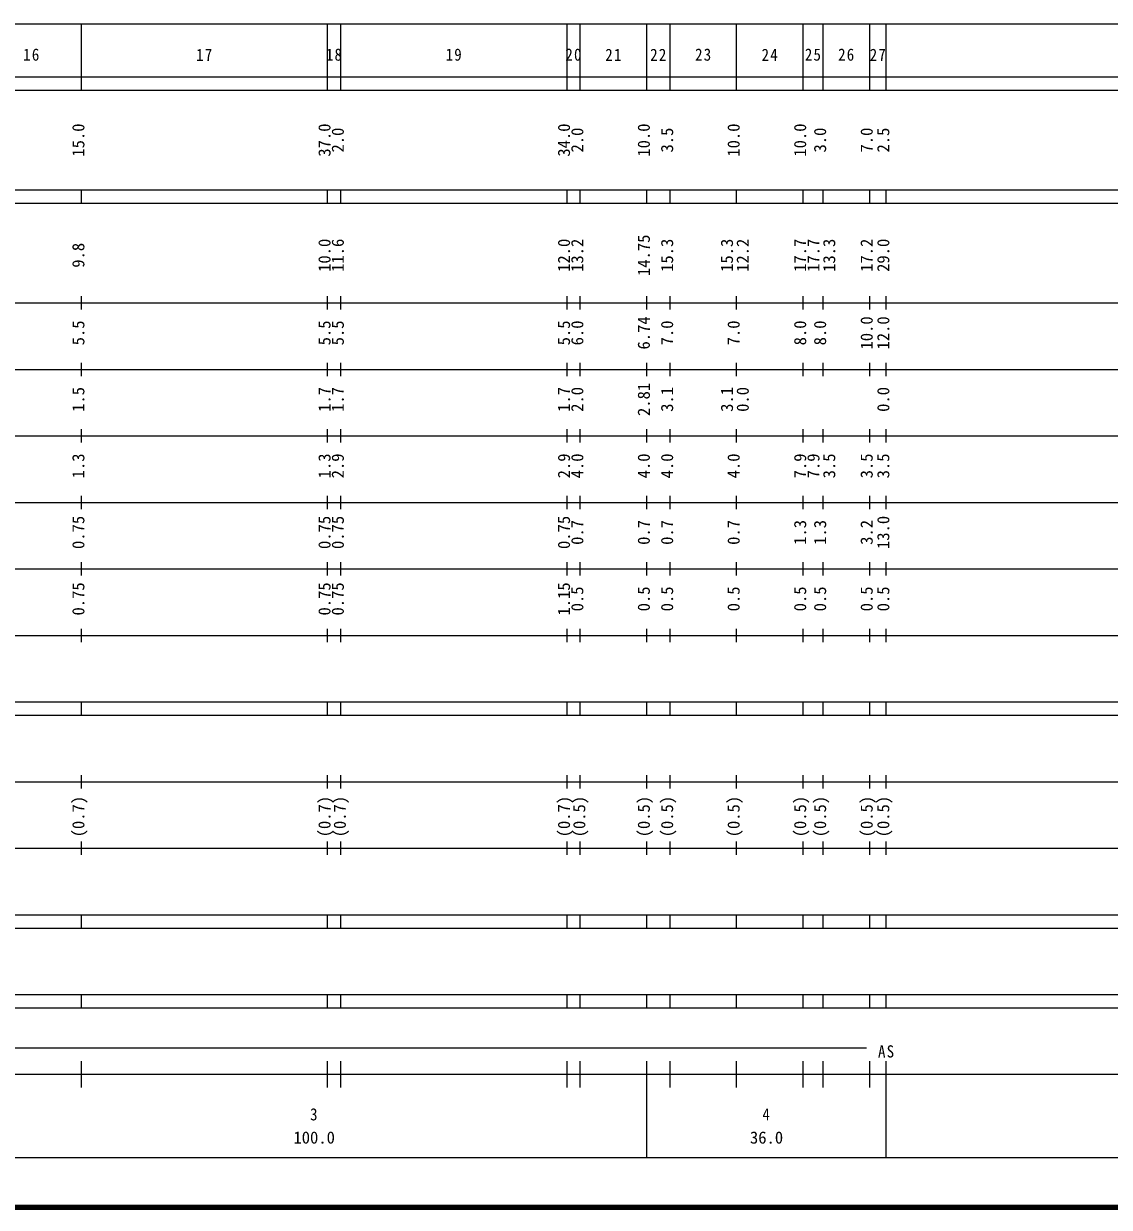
# Model space of a CAD drawing. Units: millimetres on the paper, enlarged 1000 times. Extents: x -1250 to 680000, y -1250 to 380000.
# Drawn here: x 274325 to 437520, y 20000 to 198000 of the extents above; entities that cross this region are included whole.
import ezdxf
from ezdxf.enums import TextEntityAlignment as Align

# ---------------------------------------------------------------- set-up
doc = ezdxf.new("R2010")
doc.units = ezdxf.units.MM
doc.header["$LTSCALE"] = 1000
doc.layers.add('S-BGD-EXS1', color=7, linetype='Continuous', lineweight=13)
doc.layers.add('S-TTL', color=2, linetype='Continuous', lineweight=140)
doc.styles.add('ＭＳ ゴシック', font='')
doc.styles.get('ＭＳ ゴシック').set_extended_font_data('MS Gothic')

msp = doc.modelspace()

# ---------------------------------------------------------------- linework, layer by layer
at = {"layer": 'S-BGD-EXS1'}
for p, q in [((68000, 198000), (579000, 198000)), ((283000, 188000), (283000, 198000)), ((320000, 188000), (320000, 198000)), ((322000, 188000), (322000, 198000)), ((356000, 188000), (356000, 198000)), ((358000, 188000), (358000, 198000)), ((368000, 188000), (368000, 198000)), ((371500, 188000), (371500, 198000)), ((381500, 188000), (381500, 198000)), ((391500, 188000), (391500, 198000)), ((394500, 188000), (394500, 198000)), ((401500, 188000), (401500, 198000)), ((404000, 188000), (404000, 198000)), ((40000, 190000), (579000, 190000)), ((40000, 188000), (579000, 188000)), ((40000, 173000), (579000, 173000)), ((283000, 171000), (283000, 173000)), ((320000, 171000), (320000, 173000)), ((322000, 171000), (322000, 173000)), ((356000, 171000), (356000, 173000)), ((358000, 171000), (358000, 173000)), ((368000, 171000), (368000, 173000)), ((371500, 171000), (371500, 173000)), ((381500, 171000), (381500, 173000)), ((391500, 171000), (391500, 173000)), ((394500, 171000), (394500, 173000)), ((401500, 171000), (401500, 173000)), ((404000, 171000), (404000, 173000)), ((40000, 171000), (579000, 171000)), ((283000, 155000), (283000, 157000)), ((320000, 155000), (320000, 157000)), ((322000, 155000), (322000, 157000)), ((356000, 155000), (356000, 157000)), ((358000, 155000), (358000, 157000)), ((368000, 155000), (368000, 157000)), ((371500, 155000), (371500, 157000)), ((381500, 155000), (381500, 157000)), ((391500, 155000), (391500, 157000)), ((394500, 155000), (394500, 157000)), ((401500, 155000), (401500, 157000)), ((404000, 155000), (404000, 157000)), ((40000, 156000), (579000, 156000)), ((46000, 146000), (579000, 146000)), ((283000, 145000), (283000, 147000)), ((320000, 145000), (320000, 147000)), ((322000, 145000), (322000, 147000)), ((356000, 145000), (356000, 147000)), ((358000, 145000), (358000, 147000)), ((368000, 145000), (368000, 147000)), ((371500, 145000), (371500, 147000)), ((381500, 145000), (381500, 147000)), ((391500, 145000), (391500, 147000)), ((394500, 145000), (394500, 147000)), ((401500, 145000), (401500, 147000)), ((404000, 145000), (404000, 147000)), ((52000, 136000), (579000, 136000)), ((283000, 135000), (283000, 137000)), ((320000, 135000), (320000, 137000)), ((322000, 135000), (322000, 137000)), ((356000, 135000), (356000, 137000)), ((358000, 135000), (358000, 137000)), ((368000, 135000), (368000, 137000)), ((371500, 135000), (371500, 137000)), ((381500, 135000), (381500, 137000)), ((391500, 135000), (391500, 137000)), ((394500, 135000), (394500, 137000)), ((401500, 135000), (401500, 137000)), ((404000, 135000), (404000, 137000)), ((283000, 125000), (283000, 127000)), ((320000, 125000), (320000, 127000)), ((322000, 125000), (322000, 127000)), ((356000, 125000), (356000, 127000)), ((358000, 125000), (358000, 127000)), ((368000, 125000), (368000, 127000)), ((371500, 125000), (371500, 127000)), ((381500, 125000), (381500, 127000)), ((391500, 125000), (391500, 127000)), ((394500, 125000), (394500, 127000)), ((401500, 125000), (401500, 127000)), ((404000, 125000), (404000, 127000)), ((46000, 126000), (579000, 126000)), ((52000, 116000), (579000, 116000)), ((283000, 115000), (283000, 117000)), ((320000, 115000), (320000, 117000)), ((322000, 115000), (322000, 117000)), ((356000, 115000), (356000, 117000)), ((358000, 115000), (358000, 117000)), ((368000, 115000), (368000, 117000)), ((371500, 115000), (371500, 117000)), ((381500, 115000), (381500, 117000)), ((391500, 115000), (391500, 117000)), ((394500, 115000), (394500, 117000)), ((401500, 115000), (401500, 117000)), ((404000, 115000), (404000, 117000)), ((283000, 105000), (283000, 107000)), ((320000, 105000), (320000, 107000)), ((322000, 105000), (322000, 107000)), ((356000, 105000), (356000, 107000)), ((358000, 105000), (358000, 107000)), ((368000, 105000), (368000, 107000)), ((371500, 105000), (371500, 107000)), ((381500, 105000), (381500, 107000)), ((391500, 105000), (391500, 107000)), ((394500, 105000), (394500, 107000)), ((401500, 105000), (401500, 107000)), ((404000, 105000), (404000, 107000)), ((46000, 106000), (579000, 106000)), ((40000, 96000), (579000, 96000)), ((283000, 94000), (283000, 96000)), ((320000, 94000), (320000, 96000)), ((322000, 94000), (322000, 96000)), ((356000, 94000), (356000, 96000)), ((358000, 94000), (358000, 96000)), ((368000, 94000), (368000, 96000)), ((371500, 94000), (371500, 96000)), ((381500, 94000), (381500, 96000)), ((391500, 94000), (391500, 96000)), ((394500, 94000), (394500, 96000)), ((401500, 94000), (401500, 96000)), ((404000, 94000), (404000, 96000)), ((40000, 94000), (579000, 94000)), ((49000, 84000), (579000, 84000)), ((283000, 83000), (283000, 85000)), ((320000, 83000), (320000, 85000)), ((322000, 83000), (322000, 85000)), ((356000, 83000), (356000, 85000)), ((358000, 83000), (358000, 85000)), ((368000, 83000), (368000, 85000)), ((371500, 83000), (371500, 85000)), ((381500, 83000), (381500, 85000)), ((391500, 83000), (391500, 85000)), ((394500, 83000), (394500, 85000)), ((401500, 83000), (401500, 85000)), ((404000, 83000), (404000, 85000)), ((283000, 73000), (283000, 75000)), ((320000, 73000), (320000, 75000)), ((322000, 73000), (322000, 75000)), ((356000, 73000), (356000, 75000)), ((358000, 73000), (358000, 75000)), ((368000, 73000), (368000, 75000)), ((371500, 73000), (371500, 75000)), ((381500, 73000), (381500, 75000)), ((391500, 73000), (391500, 75000)), ((394500, 73000), (394500, 75000)), ((401500, 73000), (401500, 75000)), ((404000, 73000), (404000, 75000)), ((40000, 74000), (579000, 74000)), ((40000, 64000), (579000, 64000)), ((283000, 62000), (283000, 64000)), ((320000, 62000), (320000, 64000)), ((322000, 62000), (322000, 64000)), ((356000, 62000), (356000, 64000)), ((358000, 62000), (358000, 64000)), ((368000, 62000), (368000, 64000)), ((371500, 62000), (371500, 64000)), ((381500, 62000), (381500, 64000)), ((391500, 62000), (391500, 64000)), ((394500, 62000), (394500, 64000)), ((401500, 62000), (401500, 64000)), ((404000, 62000), (404000, 64000)), ((40000, 62000), (579000, 62000)), ((40000, 52000), (579000, 52000)), ((283000, 50000), (283000, 52000)), ((320000, 50000), (320000, 52000)), ((322000, 50000), (322000, 52000)), ((356000, 50000), (356000, 52000)), ((358000, 50000), (358000, 52000)), ((368000, 50000), (368000, 52000)), ((371500, 50000), (371500, 52000)), ((381500, 50000), (381500, 52000)), ((391500, 50000), (391500, 52000)), ((394500, 50000), (394500, 52000)), ((401500, 50000), (401500, 52000)), ((404000, 50000), (404000, 52000)), ((40000, 50000), (579000, 50000)), ((71000, 44000), (401000, 44000)), ((283000, 38000), (283000, 42000)), ((320000, 38000), (320000, 42000)), ((322000, 38000), (322000, 42000)), ((356000, 38000), (356000, 42000)), ((358000, 38000), (358000, 42000)), ((368000, 27500), (368000, 42000)), ((371500, 38000), (371500, 42000)), ((381500, 38000), (381500, 42000)), ((391500, 38000), (391500, 42000)), ((394500, 38000), (394500, 42000)), ((401500, 38000), (401500, 42000)), ((404000, 27500), (404000, 42000)), ((40000, 40000), (579000, 40000)), ((68000, 27500), (579000, 27500))]:
    msp.add_line(p, q, dxfattribs=at)
at = {"layer": 'S-TTL'}
msp.add_line((40000, 20000), (680000, 20000), dxfattribs=at)

# ---------------------------------------------------------------- texts
at = {"layer": 'S-BGD-EXS1', "style": 'ＭＳ ゴシック'}
for s, p in [('15.0', (284000, 178000)), ('37.0', (321000, 178000)), ('2.0', (323000, 178625)), ('34.0', (357000, 178000)), ('2.0', (359000, 178625)), ('10.0', (369000, 178000)), ('3.5', (372500, 178625)), ('10.0', (382500, 178000)), ('10.0', (392500, 178000)), ('3.0', (395500, 178625)), ('7.0', (402500, 178625)), ('2.5', (405000, 178625)), ('13.2', (359000, 160674)), ('14.75', (369000, 160049)), ('12.2', (383870, 160674)), ('17.2', (402500, 160674)), ('9.8', (284000, 161299)), ('10.0', (321000, 160674)), ('11.6', (323000, 160674)), ('12.0', (357000, 160674)), ('15.3', (372500, 160674)), ('15.3', (381500, 160674)), ('17.7', (392500, 160674)), ('17.7', (394500, 160674)), ('13.3', (396870, 160674)), ('29.0', (405000, 160674)), ('5.5', (284000, 149625)), ('5.5', (321000, 149625)), ('5.5', (323000, 149625)), ('5.5', (357000, 149625)), ('6.0', (359000, 149625)), ('6.74', (369000, 149000)), ('7.0', (372500, 149625)), ('7.0', (382500, 149625)), ('8.0', (392500, 149625)), ('8.0', (395500, 149625)), ('10.0', (402500, 149000)), ('12.0', (405000, 149000)), ('1.5', (284000, 139625)), ('1.7', (321000, 139625)), ('1.7', (323000, 139625)), ('1.7', (357000, 139625)), ('2.0', (359000, 139625)), ('2.81', (369000, 139000)), ('3.1', (372500, 139625)), ('3.1', (381500, 139625)), ('0.0', (383870, 139625)), ('0.0', (405000, 139625)), ('1.3', (284000, 129625)), ('1.3', (321000, 129625)), ('2.9', (323000, 129625)), ('2.9', (357000, 129625)), ('4.0', (359000, 129625)), ('4.0', (369000, 129625)), ('4.0', (372500, 129625)), ('4.0', (382500, 129625)), ('7.9', (392500, 129625)), ('7.9', (394500, 129625)), ('3.5', (396870, 129625)), ('3.5', (402500, 129625)), ('3.5', (405000, 129625)), ('0.75', (284000, 119000)), ('0.75', (321000, 119000)), ('0.75', (323000, 119000)), ('0.75', (357000, 119000)), ('0.7', (359000, 119625)), ('0.7', (369000, 119625)), ('0.7', (372500, 119625)), ('0.7', (382500, 119625)), ('1.3', (392500, 119625)), ('1.3', (395500, 119625)), ('3.2', (402500, 119625)), ('13.0', (405000, 119000)), ('0.75', (284000, 109000)), ('0.75', (321000, 109000)), ('0.75', (323000, 109000)), ('1.15', (357000, 109000)), ('0.5', (359000, 109625)), ('0.5', (369000, 109625)), ('0.5', (372500, 109625)), ('0.5', (382500, 109625)), ('0.5', (392500, 109625)), ('0.5', (395500, 109625)), ('0.5', (402500, 109625)), ('0.5', (405000, 109625)), ('(0.7)', (284000, 75639)), ('(0.7)', (321000, 75639)), ('(0.7)', (323300, 75639)), ('(0.7)', (357000, 75639)), ('(0.5)', (359300, 75639)), ('(0.5)', (369000, 75639)), ('(0.5)', (372500, 75639)), ('(0.5)', (382500, 75639)), ('(0.5)', (392500, 75639)), ('(0.5)', (395500, 75639)), ('(0.5)', (402500, 75639)), ('(0.5)', (405000, 75639))]:
    msp.add_text(s, height=1833, rotation=90, dxfattribs=at).set_placement(p, align=Align.BOTTOM_LEFT)
at = {"layer": 'S-BGD-EXS1', "style": 'ＭＳ ゴシック', "width": 0.9}
for s, p in [('3', (317375, 32523)), ('4', (385375, 32523))]:
    msp.add_text(s, height=1833, dxfattribs=at).set_placement(p, align=Align.BOTTOM_LEFT)
at = {"layer": 'S-BGD-EXS1', "style": 'ＭＳ ゴシック'}
for s, p in [('100.0', (314875, 29033)), ('36.0', (383500, 29033))]:
    msp.add_text(s, height=1833, dxfattribs=at).set_placement(p, align=Align.BOTTOM_LEFT)
at = {"layer": 'S-BGD-EXS1', "char_height": 1833, "attachment_point": 7, "style": 'ＭＳ ゴシック'}
for s, insert in [('\\T1.16;\\W0.9;16', (274250, 192405)), ('\\T1.16;\\W0.9;17', (300250, 192405)), ('\\T1.16;\\W0.9;18', (319750, 192405)), ('\\T1.16;\\W0.9;19', (337750, 192405)), ('\\T1.16;\\W0.9;20', (355750, 192405)), ('\\T1.16;\\W0.9;21', (361750, 192405)), ('\\T1.16;\\W0.9;22', (368500, 192405)), ('\\T1.16;\\W0.9;23', (375250, 192405)), ('\\T1.16;\\W0.9;24', (385250, 192405)), ('\\T1.16;\\W0.9;25', (391750, 192405)), ('\\T1.16;\\W0.9;26', (396750, 192405)), ('\\T1.16;\\W0.9;27', (401500, 192405)), ('\\T1.16;\\W0.9;AS', (402750, 42500))]:
    msp.add_mtext(s, dxfattribs=dict(at, insert=insert))

doc.saveas('drawing.dxf')
